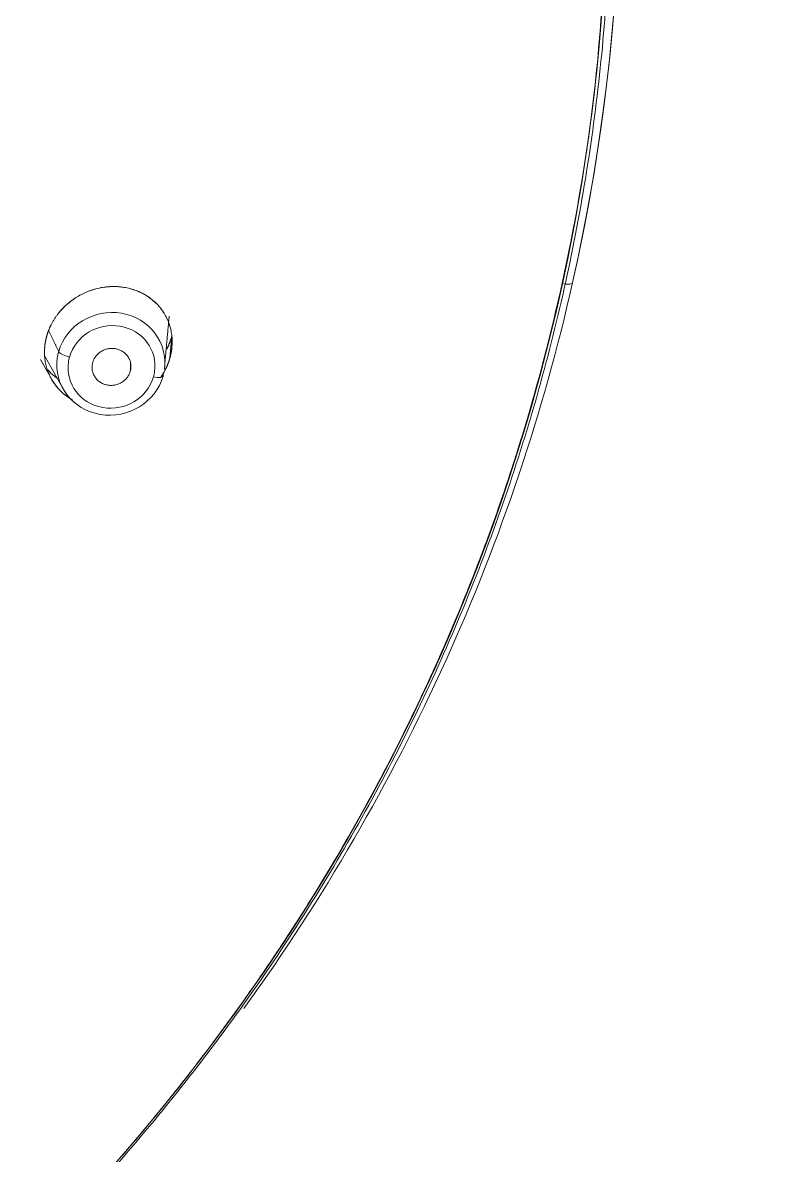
# Model space of a CAD drawing. Extents: x 5217 to 6345, y 0 to 827.
# Drawn here: x 5800.41 to 5821.84, y 460.3 to 492.23 of the extents above; entities that cross this region are included whole.
import ezdxf

# ---------------------------------------------------------------- set-up
doc = ezdxf.new("R2010")
doc.units = 0
doc.header["$LTSCALE"] = 30
doc.header["$MEASUREMENT"] = 0
doc.linetypes.add('HIDDEN2', pattern=[4.7625, 3.175, -1.5875])
doc.layers.add('1', color=7, linetype='CONTINUOUS')
doc.layers.add('2', color=1, linetype='HIDDEN2')

msp = doc.modelspace()

# ---------------------------------------------------------------- linework, layer by layer
at = {"layer": '1', "color": 7, "linetype": 'Continuous', "lineweight": 18}
for p, q in [((5804.612, 483.389), (5804.557, 482.775)), ((5804.557, 482.775), (5804.612, 483.389)), ((5804.612, 483.389), (5804.557, 482.775)), ((5804.557, 482.775), (5804.612, 483.389)), ((5801.04, 482.806), (5801.546, 481.905)), ((5800.912, 482.728), (5801.219, 482.182)), ((5800.928, 482.7), (5801.219, 482.182))]:
    msp.add_line(p, q, dxfattribs=at)
for centre, major_axis, ratio, start_param, end_param in [((5757.244, 496.519), (-59.628, 0), 0.953717, 1.612136, 3.141593), ((5757.244, 496.519), (-59.628, 0), 0.953717, 1.612136, 3.132683), ((5802.894, 482.609), (-1.493, -0.317), 0.945965, 2.807517, 5.82247), ((5802.894, 482.609), (-1.493, -0.317), 0.945965, 5.94911, 8.964062)]:
    msp.add_ellipse(centre, major_axis=major_axis, ratio=ratio, start_param=start_param, end_param=end_param, dxfattribs=at)
at = {"layer": '1', "color": 7, "linetype": 'Continuous', "lineweight": 13}
for centre, major_axis, ratio, start_param, end_param in [((5802.912, 482.523), (-1.201, -0.255), 0.945965, 2.807517, 5.82247), ((5802.894, 482.609), (-1.493, -0.317), 0.945965, 5.82247, 5.94911), ((5801.709, 482.894), (-0.289, 0.081), 0.29046, 0.247888, 1.722034), ((5802.912, 482.523), (-1.201, -0.255), 0.945965, 5.82247, 5.94911), ((5802.912, 482.523), (-1.201, -0.255), 0.945965, 5.94911, 8.964062), ((5802.912, 482.523), (-1.201, -0.255), 0.945965, 2.680877, 2.807517), ((5804.075, 482.341), (-0.289, 0.081), 0.290459, 1.722034, 3.196181)]:
    msp.add_ellipse(centre, major_axis=major_axis, ratio=ratio, start_param=start_param, end_param=end_param, dxfattribs=at)
at = {"layer": '1', "color": 7, "linetype": 'Continuous', "lineweight": 18}
for points, knots in [([(5759.712, 439.668), (5760.292, 439.691), (5761.968, 439.78), (5764.735, 440.04), (5767.995, 440.52), (5771.222, 441.172), (5774.407, 441.992), (5777.54, 442.979), (5780.611, 444.129), (5783.61, 445.439), (5786.529, 446.905), (5789.359, 448.523), (5792.092, 450.287), (5794.718, 452.192), (5797.229, 454.232), (5799.619, 456.402), (5801.88, 458.694), (5804.005, 461.101), (5805.987, 463.617), (5807.821, 466.233), (5809.501, 468.942), (5811.021, 471.735), (5812.378, 474.604), (5813.566, 477.54), (5814.583, 480.534), (5815.426, 483.576), (5816.091, 486.659), (5816.577, 489.772), (5816.882, 492.905), (5817.005, 496.05), (5816.947, 499.196), (5816.706, 502.335), (5816.285, 505.456), (5815.684, 508.55), (5814.904, 511.608), (5813.949, 514.62), (5812.822, 517.578), (5811.525, 520.471), (5810.063, 523.292), (5808.44, 526.031), (5806.66, 528.681), (5804.731, 531.234), (5802.657, 533.681), (5800.444, 536.015), (5798.1, 538.229), (5795.631, 540.316), (5793.045, 542.27), (5790.35, 544.085), (5787.555, 545.755), (5784.667, 547.276), (5781.695, 548.643), (5778.649, 549.85), (5775.538, 550.896), (5772.371, 551.776), (5769.157, 552.489), (5765.908, 553.031), (5762.632, 553.401), (5759.34, 553.598), (5756.041, 553.622), (5752.746, 553.471), (5749.464, 553.148), (5746.207, 552.652), (5742.982, 551.986), (5739.802, 551.151), (5736.674, 550.149), (5733.609, 548.985), (5730.617, 547.661), (5727.705, 546.181), (5724.883, 544.551), (5722.16, 542.774), (5719.544, 540.857), (5717.043, 538.805), (5714.664, 536.624), (5712.415, 534.322), (5710.302, 531.904), (5708.333, 529.379), (5706.512, 526.755), (5704.847, 524.038), (5703.34, 521.238), (5701.998, 518.363), (5700.825, 515.422), (5699.823, 512.423), (5698.996, 509.377), (5698.347, 506.291), (5697.877, 503.176), (5697.588, 500.041), (5697.48, 496.896), (5697.555, 493.75), (5697.811, 490.612), (5698.249, 487.493), (5698.866, 484.402), (5699.661, 481.348), (5700.631, 478.34), (5701.774, 475.388), (5703.085, 472.5), (5704.562, 469.686), (5706.199, 466.954), (5707.991, 464.313), (5709.934, 461.769), (5712.021, 459.332), (5714.245, 457.008), (5716.601, 454.805), (5719.08, 452.73), (5721.676, 450.788), (5724.38, 448.985), (5727.184, 447.328), (5730.08, 445.82), (5733.058, 444.468), (5736.111, 443.274), (5739.227, 442.243), (5742.399, 441.377), (5745.616, 440.68), (5748.868, 440.153), (5751.926, 439.822), (5753.898, 439.702), (5754.776, 439.668)], [0, 0, 0, 0, 0.004702, 0.013606, 0.022511, 0.031416, 0.040321, 0.049226, 0.058131, 0.067035, 0.07594, 0.084844, 0.093748, 0.102652, 0.111556, 0.120459, 0.129362, 0.138265, 0.147168, 0.15607, 0.164972, 0.173874, 0.182775, 0.191676, 0.200577, 0.209478, 0.218378, 0.227279, 0.236179, 0.245079, 0.253978, 0.262878, 0.271778, 0.280678, 0.289578, 0.298478, 0.307379, 0.316279, 0.32518, 0.334081, 0.342982, 0.351884, 0.360785, 0.369687, 0.37859, 0.387493, 0.396396, 0.405299, 0.414202, 0.423106, 0.43201, 0.440914, 0.449818, 0.458723, 0.467628, 0.476532, 0.485437, 0.494342, 0.503247, 0.512152, 0.521057, 0.529962, 0.538867, 0.547772, 0.556677, 0.565582, 0.574486, 0.583391, 0.592295, 0.601199, 0.610103, 0.619007, 0.62791, 0.636813, 0.645716, 0.654619, 0.663521, 0.672423, 0.681325, 0.690226, 0.699127, 0.708028, 0.716929, 0.725829, 0.734729, 0.743629, 0.752529, 0.761429, 0.770329, 0.779229, 0.788129, 0.797029, 0.805929, 0.814829, 0.82373, 0.832631, 0.841532, 0.850433, 0.859334, 0.868236, 0.877138, 0.886041, 0.894944, 0.903847, 0.91275, 0.921653, 0.930557, 0.939461, 0.948365, 0.95727, 0.966174, 0.975079, 0.983983, 0.992888, 1, 1, 1, 1]), ([(5793.07, 451.033), (5793.622, 451.416), (5795.04, 452.443), (5797.228, 454.234), (5799.62, 456.401), (5801.88, 458.694), (5804.005, 461.101), (5805.987, 463.617), (5807.821, 466.233), (5809.501, 468.942), (5811.021, 471.735), (5812.378, 474.604), (5813.566, 477.54), (5814.583, 480.534), (5815.426, 483.576), (5816.091, 486.659), (5816.577, 489.772), (5816.882, 492.905), (5817.005, 496.05), (5816.947, 499.196), (5816.706, 502.335), (5816.285, 505.456), (5815.684, 508.55), (5814.904, 511.608), (5813.949, 514.62), (5812.822, 517.578), (5811.525, 520.471), (5810.063, 523.292), (5808.44, 526.031), (5806.66, 528.681), (5804.731, 531.234), (5802.657, 533.681), (5800.444, 536.015), (5798.1, 538.229), (5795.631, 540.316), (5793.045, 542.27), (5790.35, 544.085), (5787.555, 545.755), (5784.667, 547.276), (5781.695, 548.643), (5778.649, 549.85), (5775.538, 550.896), (5772.371, 551.776), (5769.157, 552.489), (5765.908, 553.031), (5762.632, 553.401), (5759.34, 553.598), (5756.041, 553.622), (5752.746, 553.471), (5749.464, 553.148), (5746.207, 552.652), (5742.982, 551.986), (5739.802, 551.151), (5736.674, 550.149), (5733.609, 548.985), (5730.617, 547.661), (5727.705, 546.181), (5724.883, 544.551), (5722.16, 542.774), (5719.544, 540.857), (5717.043, 538.805), (5714.664, 536.624), (5712.415, 534.322), (5710.302, 531.904), (5708.333, 529.379), (5706.512, 526.755), (5704.847, 524.038), (5703.34, 521.238), (5701.998, 518.363), (5700.825, 515.422), (5699.823, 512.423), (5698.996, 509.377), (5698.347, 506.291), (5697.877, 503.176), (5697.588, 500.041), (5697.48, 496.896), (5697.555, 493.75), (5697.811, 490.612), (5698.249, 487.493), (5698.866, 484.402), (5699.661, 481.348), (5700.631, 478.34), (5701.774, 475.388), (5703.085, 472.5), (5704.562, 469.686), (5706.199, 466.954), (5707.991, 464.313), (5709.934, 461.769), (5712.021, 459.332), (5714.246, 457.009), (5716.6, 454.804), (5719.085, 452.736), (5720.978, 451.284), (5722.066, 450.56), (5722.254, 450.437)], [0, 0, 0, 0, 0.006833, 0.017845, 0.028856, 0.039868, 0.050878, 0.061889, 0.072899, 0.083908, 0.094918, 0.105926, 0.116935, 0.127943, 0.138951, 0.149959, 0.160966, 0.171973, 0.18298, 0.193987, 0.204994, 0.216001, 0.227008, 0.238016, 0.249023, 0.26003, 0.271038, 0.282046, 0.293055, 0.304063, 0.315072, 0.326082, 0.337091, 0.348102, 0.359112, 0.370123, 0.381134, 0.392146, 0.403157, 0.414169, 0.425182, 0.436194, 0.447207, 0.45822, 0.469233, 0.480246, 0.491259, 0.502272, 0.513286, 0.524299, 0.535313, 0.546326, 0.557339, 0.568352, 0.579365, 0.590378, 0.601391, 0.612403, 0.623416, 0.634428, 0.645439, 0.656451, 0.667462, 0.678472, 0.689483, 0.700493, 0.711502, 0.722512, 0.73352, 0.744529, 0.755537, 0.766545, 0.777553, 0.78856, 0.799567, 0.810574, 0.821581, 0.832588, 0.843595, 0.854602, 0.865609, 0.876617, 0.887624, 0.898632, 0.90964, 0.920649, 0.931657, 0.942666, 0.953676, 0.964686, 0.975696, 0.986706, 0.997717, 1, 1, 1, 1]), ([(5801.086, 483.39), (5801.088, 483.397), (5801.092, 483.411), (5801.098, 483.431), (5801.104, 483.451), (5801.111, 483.471), (5801.118, 483.491), (5801.125, 483.511), (5801.132, 483.531), (5801.14, 483.551), (5801.148, 483.571), (5801.156, 483.59), (5801.164, 483.61), (5801.172, 483.63), (5801.181, 483.649), (5801.19, 483.669), (5801.2, 483.688), (5801.219, 483.726), (5801.249, 483.784), (5801.293, 483.858), (5801.341, 483.931), (5801.41, 484.025), (5801.504, 484.138), (5801.629, 484.263), (5801.764, 484.376), (5801.908, 484.477), (5802.061, 484.565), (5802.222, 484.639), (5802.39, 484.7), (5802.563, 484.745), (5802.738, 484.776), (5802.915, 484.79), (5803.091, 484.787), (5803.266, 484.767), (5803.438, 484.73), (5803.606, 484.677), (5803.767, 484.607), (5803.919, 484.52), (5804.059, 484.418), (5804.172, 484.315), (5804.262, 484.218), (5804.331, 484.13), (5804.403, 484.023), (5804.474, 483.894), (5804.536, 483.743), (5804.582, 483.586), (5804.606, 483.453), (5804.617, 483.345), (5804.621, 483.263), (5804.621, 483.181), (5804.617, 483.115), (5804.612, 483.063), (5804.608, 483.027), (5804.603, 482.99), (5804.598, 482.954), (5804.591, 482.918), (5804.584, 482.882), (5804.576, 482.846), (5804.567, 482.811), (5804.561, 482.787), (5804.557, 482.775)], [0, 0, 0, 0, 0.003832, 0.007659, 0.011482, 0.015301, 0.019117, 0.02293, 0.026741, 0.030552, 0.034362, 0.038172, 0.041982, 0.045794, 0.049608, 0.053425, 0.057245, 0.061069, 0.076388, 0.091687, 0.107011, 0.122399, 0.153103, 0.183869, 0.214388, 0.244797, 0.275288, 0.306027, 0.337137, 0.368385, 0.399838, 0.431112, 0.462506, 0.494324, 0.526566, 0.558918, 0.591682, 0.624537, 0.657395, 0.690264, 0.711704, 0.733113, 0.754591, 0.785957, 0.817331, 0.848126, 0.878863, 0.894072, 0.90926, 0.924459, 0.939704, 0.946437, 0.953155, 0.959861, 0.966558, 0.973248, 0.979935, 0.98662, 0.993308, 1, 1, 1, 1]), ([(5804.557, 482.775), (5804.559, 482.782), (5804.563, 482.795), (5804.568, 482.815), (5804.573, 482.834), (5804.578, 482.854), (5804.582, 482.874), (5804.586, 482.894), (5804.59, 482.914), (5804.594, 482.934), (5804.598, 482.955), (5804.601, 482.975), (5804.604, 482.995), (5804.607, 483.015), (5804.609, 483.036), (5804.612, 483.056), (5804.614, 483.077), (5804.617, 483.118), (5804.621, 483.18), (5804.621, 483.262), (5804.617, 483.344), (5804.606, 483.45), (5804.583, 483.581), (5804.539, 483.736), (5804.476, 483.89), (5804.396, 484.036), (5804.299, 484.175), (5804.191, 484.298), (5804.087, 484.394), (5803.996, 484.465), (5803.91, 484.523), (5803.815, 484.58), (5803.71, 484.632), (5803.614, 484.672), (5803.524, 484.703), (5803.412, 484.736), (5803.301, 484.76), (5803.193, 484.775), (5803.077, 484.786), (5802.943, 484.789), (5802.791, 484.78), (5802.674, 484.765), (5802.534, 484.738), (5802.379, 484.697), (5802.207, 484.633), (5802.05, 484.559), (5801.902, 484.473), (5801.759, 484.372), (5801.622, 484.257), (5801.5, 484.133), (5801.408, 484.023), (5801.341, 483.931), (5801.293, 483.857), (5801.248, 483.782), (5801.215, 483.72), (5801.191, 483.671), (5801.175, 483.636), (5801.16, 483.601), (5801.146, 483.566), (5801.132, 483.531), (5801.119, 483.496), (5801.108, 483.461), (5801.096, 483.426), (5801.09, 483.402), (5801.086, 483.39)], [0, 0, 0, 0, 0.003694, 0.007395, 0.011102, 0.014816, 0.018536, 0.022264, 0.025997, 0.029738, 0.033485, 0.037239, 0.041, 0.044768, 0.048542, 0.052323, 0.05611, 0.059905, 0.075197, 0.090499, 0.105811, 0.121134, 0.150561, 0.181049, 0.212924, 0.245398, 0.276796, 0.309705, 0.339655, 0.357363, 0.375451, 0.398394, 0.420271, 0.441086, 0.456039, 0.473351, 0.505688, 0.51801, 0.532598, 0.568923, 0.589643, 0.613928, 0.631626, 0.665038, 0.697877, 0.727441, 0.755213, 0.786779, 0.818045, 0.848188, 0.877608, 0.893024, 0.908454, 0.923899, 0.93936, 0.946172, 0.952966, 0.95974, 0.966496, 0.973233, 0.979952, 0.986653, 0.993335, 1, 1, 1, 1]), ([(5804.557, 482.775), (5804.559, 482.782), (5804.563, 482.795), (5804.568, 482.815), (5804.573, 482.834), (5804.578, 482.854), (5804.582, 482.874), (5804.586, 482.894), (5804.59, 482.914), (5804.594, 482.934), (5804.598, 482.955), (5804.601, 482.975), (5804.604, 482.995), (5804.607, 483.015), (5804.609, 483.036), (5804.612, 483.056), (5804.614, 483.077), (5804.617, 483.118), (5804.621, 483.18), (5804.621, 483.262), (5804.617, 483.344), (5804.606, 483.45), (5804.583, 483.581), (5804.539, 483.736), (5804.476, 483.89), (5804.396, 484.036), (5804.299, 484.175), (5804.191, 484.298), (5804.087, 484.394), (5803.996, 484.465), (5803.91, 484.523), (5803.815, 484.58), (5803.71, 484.632), (5803.614, 484.672), (5803.524, 484.703), (5803.412, 484.736), (5803.301, 484.76), (5803.193, 484.775), (5803.077, 484.786), (5802.913, 484.79), (5802.727, 484.774), (5802.548, 484.742), (5802.379, 484.697), (5802.207, 484.633), (5802.05, 484.559), (5801.902, 484.473), (5801.759, 484.372), (5801.622, 484.257), (5801.5, 484.133), (5801.408, 484.023), (5801.341, 483.931), (5801.293, 483.857), (5801.248, 483.782), (5801.215, 483.72), (5801.191, 483.671), (5801.175, 483.636), (5801.16, 483.601), (5801.146, 483.566), (5801.132, 483.531), (5801.119, 483.496), (5801.108, 483.461), (5801.096, 483.426), (5801.09, 483.402), (5801.086, 483.39)], [0, 0, 0, 0, 0.003694, 0.007395, 0.011102, 0.014816, 0.018537, 0.022264, 0.025998, 0.029739, 0.033486, 0.03724, 0.041001, 0.044768, 0.048542, 0.052323, 0.056111, 0.059906, 0.075198, 0.0905, 0.105813, 0.121136, 0.150563, 0.181052, 0.212927, 0.245402, 0.2768, 0.30971, 0.33966, 0.357369, 0.375457, 0.398401, 0.420278, 0.441093, 0.456046, 0.473358, 0.505696, 0.518018, 0.532607, 0.568932, 0.606152, 0.631621, 0.665033, 0.697873, 0.727437, 0.755209, 0.786776, 0.818042, 0.848186, 0.877606, 0.893023, 0.908452, 0.923897, 0.939359, 0.946171, 0.952965, 0.959739, 0.966495, 0.973233, 0.979952, 0.986653, 0.993335, 1, 1, 1, 1]), ([(5801.086, 483.39), (5801.088, 483.397), (5801.092, 483.411), (5801.098, 483.431), (5801.104, 483.451), (5801.111, 483.471), (5801.118, 483.491), (5801.125, 483.511), (5801.132, 483.531), (5801.14, 483.551), (5801.148, 483.571), (5801.156, 483.59), (5801.164, 483.61), (5801.172, 483.63), (5801.181, 483.649), (5801.19, 483.669), (5801.2, 483.688), (5801.219, 483.726), (5801.249, 483.784), (5801.293, 483.858), (5801.341, 483.931), (5801.41, 484.025), (5801.504, 484.138), (5801.629, 484.263), (5801.764, 484.376), (5801.908, 484.477), (5802.061, 484.565), (5802.222, 484.639), (5802.39, 484.7), (5802.563, 484.745), (5802.738, 484.776), (5802.915, 484.79), (5803.091, 484.787), (5803.266, 484.767), (5803.438, 484.73), (5803.606, 484.677), (5803.767, 484.607), (5803.919, 484.52), (5804.059, 484.418), (5804.172, 484.315), (5804.262, 484.218), (5804.331, 484.13), (5804.403, 484.023), (5804.474, 483.894), (5804.536, 483.743), (5804.582, 483.586), (5804.606, 483.453), (5804.617, 483.345), (5804.621, 483.263), (5804.621, 483.181), (5804.617, 483.115), (5804.612, 483.063), (5804.608, 483.027), (5804.603, 482.99), (5804.598, 482.954), (5804.591, 482.918), (5804.584, 482.882), (5804.576, 482.846), (5804.567, 482.811), (5804.561, 482.787), (5804.557, 482.775)], [0, 0, 0, 0, 0.003832, 0.007659, 0.011482, 0.015301, 0.019117, 0.02293, 0.026741, 0.030552, 0.034362, 0.038172, 0.041982, 0.045794, 0.049608, 0.053425, 0.057245, 0.061069, 0.076388, 0.091687, 0.107011, 0.122399, 0.153103, 0.183869, 0.214388, 0.244797, 0.275288, 0.306027, 0.337137, 0.368385, 0.399838, 0.431112, 0.462506, 0.494324, 0.526566, 0.558918, 0.591682, 0.624537, 0.657395, 0.690264, 0.711704, 0.733113, 0.754591, 0.785957, 0.817331, 0.848126, 0.878863, 0.894072, 0.90926, 0.924459, 0.939704, 0.946437, 0.953155, 0.959861, 0.966558, 0.973248, 0.979935, 0.98662, 0.993308, 1, 1, 1, 1]), ([(5801.031, 482.779), (5801.03, 482.793), (5801.026, 482.834), (5801.023, 482.902), (5801.023, 482.984), (5801.027, 483.05), (5801.031, 483.102), (5801.035, 483.138), (5801.04, 483.175), (5801.046, 483.211), (5801.052, 483.247), (5801.06, 483.283), (5801.068, 483.319), (5801.076, 483.355), (5801.083, 483.378), (5801.086, 483.39)], [0, 0, 0, 0, 0.070147, 0.202781, 0.335518, 0.468696, 0.528021, 0.587203, 0.64627, 0.705255, 0.764187, 0.823096, 0.882015, 0.940972, 1, 1, 1, 1]), ([(5801.086, 483.39), (5801.084, 483.384), (5801.081, 483.371), (5801.076, 483.352), (5801.071, 483.332), (5801.066, 483.313), (5801.062, 483.293), (5801.058, 483.273), (5801.054, 483.254), (5801.05, 483.234), (5801.047, 483.214), (5801.043, 483.194), (5801.036, 483.144), (5801.027, 483.064), (5801.021, 482.941), (5801.025, 482.846), (5801.03, 482.789), (5801.031, 482.78)], [0, 0, 0, 0, 0.031924, 0.063908, 0.09595, 0.128052, 0.160213, 0.192435, 0.224716, 0.257057, 0.289459, 0.321921, 0.354444, 0.534303, 0.714881, 0.957001, 1, 1, 1, 1]), ([(5801.086, 483.39), (5801.084, 483.384), (5801.081, 483.371), (5801.076, 483.351), (5801.071, 483.331), (5801.066, 483.311), (5801.061, 483.291), (5801.057, 483.271), (5801.053, 483.251), (5801.049, 483.231), (5801.046, 483.211), (5801.043, 483.191), (5801.04, 483.17), (5801.037, 483.15), (5801.034, 483.13), (5801.032, 483.109), (5801.03, 483.089), (5801.027, 483.048), (5801.023, 482.986), (5801.023, 482.904), (5801.027, 482.822), (5801.037, 482.717), (5801.06, 482.587), (5801.103, 482.434), (5801.164, 482.284), (5801.237, 482.145), (5801.323, 482.018), (5801.421, 481.899), (5801.538, 481.783), (5801.664, 481.684), (5801.756, 481.624), (5801.801, 481.598), (5801.805, 481.596)], [0, 0, 0, 0, 0.009418, 0.018851, 0.028298, 0.037761, 0.047239, 0.056732, 0.06624, 0.075763, 0.085302, 0.094856, 0.104425, 0.11401, 0.123611, 0.133227, 0.142859, 0.152507, 0.191386, 0.230247, 0.269093, 0.307927, 0.382106, 0.458321, 0.537466, 0.61759, 0.687078, 0.76089, 0.842395, 0.925436, 0.993162, 1, 1, 1, 1]), ([(5801.031, 482.779), (5801.03, 482.793), (5801.026, 482.834), (5801.023, 482.902), (5801.023, 482.984), (5801.027, 483.05), (5801.031, 483.102), (5801.035, 483.138), (5801.04, 483.175), (5801.046, 483.211), (5801.052, 483.247), (5801.06, 483.283), (5801.068, 483.319), (5801.076, 483.355), (5801.083, 483.378), (5801.086, 483.39)], [0, 0, 0, 0, 0.070147, 0.202781, 0.335518, 0.468696, 0.528021, 0.587203, 0.64627, 0.705255, 0.764187, 0.823096, 0.882015, 0.940972, 1, 1, 1, 1]), ([(5804.612, 483.389), (5804.61, 483.382), (5804.606, 483.368), (5804.599, 483.347), (5804.593, 483.326), (5804.586, 483.305), (5804.579, 483.285), (5804.572, 483.264), (5804.564, 483.243), (5804.556, 483.222), (5804.548, 483.201), (5804.54, 483.18), (5804.531, 483.16), (5804.523, 483.139), (5804.513, 483.118), (5804.504, 483.097), (5804.494, 483.077), (5804.485, 483.056), (5804.464, 483.015), (5804.446, 482.982), (5804.431, 482.955)], [0, 0, 0, 0, 0.046757, 0.093604, 0.14054, 0.187566, 0.234681, 0.281886, 0.329181, 0.376566, 0.424041, 0.471606, 0.519262, 0.567008, 0.614845, 0.662772, 0.71079, 0.758899, 0.807099, 1, 1, 1, 1]), ([(5804.612, 483.389), (5804.61, 483.382), (5804.606, 483.368), (5804.599, 483.347), (5804.593, 483.326), (5804.586, 483.305), (5804.579, 483.285), (5804.572, 483.264), (5804.564, 483.243), (5804.556, 483.222), (5804.548, 483.201), (5804.54, 483.18), (5804.531, 483.16), (5804.523, 483.139), (5804.513, 483.118), (5804.504, 483.097), (5804.494, 483.077), (5804.485, 483.056), (5804.471, 483.029), (5804.46, 483.008), (5804.453, 482.995)], [0, 0, 0, 0, 0.051673, 0.103446, 0.155317, 0.207286, 0.259355, 0.311524, 0.363791, 0.416158, 0.468625, 0.521191, 0.573857, 0.626623, 0.67949, 0.732456, 0.785523, 0.83869, 0.891958, 1, 1, 1, 1]), ([(5804.466, 483.019), (5804.468, 483.024), (5804.477, 483.041), (5804.492, 483.071), (5804.51, 483.11), (5804.527, 483.149), (5804.543, 483.189), (5804.559, 483.228), (5804.573, 483.268), (5804.587, 483.308), (5804.6, 483.349), (5804.608, 483.376), (5804.612, 483.389)], [0, 0, 0, 0, 0.03488, 0.142823, 0.250479, 0.357896, 0.46512, 0.572198, 0.679178, 0.786106, 0.893031, 1, 1, 1, 1]), ([(5804.466, 483.019), (5804.468, 483.024), (5804.477, 483.041), (5804.492, 483.071), (5804.51, 483.11), (5804.527, 483.149), (5804.543, 483.189), (5804.559, 483.228), (5804.573, 483.268), (5804.587, 483.308), (5804.6, 483.349), (5804.608, 483.376), (5804.612, 483.389)], [0, 0, 0, 0, 0.03488, 0.142823, 0.250479, 0.357896, 0.46512, 0.572198, 0.679178, 0.786106, 0.893031, 1, 1, 1, 1]), ([(5804.557, 482.775), (5804.556, 482.768), (5804.552, 482.755), (5804.546, 482.735), (5804.539, 482.715), (5804.533, 482.695), (5804.526, 482.675), (5804.519, 482.655), (5804.512, 482.635), (5804.504, 482.615), (5804.496, 482.595), (5804.488, 482.576), (5804.48, 482.556), (5804.471, 482.536), (5804.463, 482.517), (5804.454, 482.497), (5804.444, 482.478), (5804.425, 482.439), (5804.394, 482.381), (5804.349, 482.305), (5804.314, 482.251), (5804.294, 482.223), (5804.291, 482.218)], [0, 0, 0, 0, 0.034405, 0.068803, 0.103198, 0.137595, 0.171998, 0.206413, 0.240844, 0.275295, 0.309772, 0.344279, 0.37882, 0.413401, 0.448025, 0.482699, 0.517425, 0.552209, 0.693636, 0.834721, 0.975778, 1, 1, 1, 1]), ([(5804.291, 482.219), (5804.304, 482.237), (5804.332, 482.278), (5804.373, 482.343), (5804.412, 482.414), (5804.442, 482.473), (5804.465, 482.521), (5804.481, 482.557), (5804.496, 482.593), (5804.51, 482.629), (5804.523, 482.666), (5804.535, 482.702), (5804.547, 482.739), (5804.554, 482.763), (5804.557, 482.775)], [0, 0, 0, 0, 0.108316, 0.23768, 0.366798, 0.495675, 0.559546, 0.623178, 0.686573, 0.749731, 0.812652, 0.875337, 0.937786, 1, 1, 1, 1]), ([(5804.291, 482.218), (5804.294, 482.223), (5804.314, 482.251), (5804.349, 482.305), (5804.394, 482.381), (5804.428, 482.444), (5804.452, 482.494), (5804.468, 482.528), (5804.483, 482.563), (5804.498, 482.598), (5804.511, 482.634), (5804.524, 482.669), (5804.536, 482.704), (5804.547, 482.74), (5804.554, 482.763), (5804.557, 482.775)], [0, 0, 0, 0, 0.024615, 0.166103, 0.307418, 0.448564, 0.510703, 0.572623, 0.634326, 0.695811, 0.75708, 0.818133, 0.878971, 0.939593, 1, 1, 1, 1]), ([(5804.557, 482.775), (5804.556, 482.768), (5804.552, 482.755), (5804.546, 482.735), (5804.539, 482.715), (5804.533, 482.695), (5804.526, 482.675), (5804.519, 482.655), (5804.512, 482.635), (5804.504, 482.615), (5804.496, 482.595), (5804.488, 482.576), (5804.48, 482.556), (5804.471, 482.536), (5804.463, 482.517), (5804.454, 482.497), (5804.444, 482.478), (5804.425, 482.439), (5804.394, 482.381), (5804.349, 482.305), (5804.314, 482.251), (5804.294, 482.223), (5804.291, 482.218)], [0, 0, 0, 0, 0.034405, 0.068803, 0.103198, 0.137595, 0.171998, 0.206413, 0.240844, 0.275295, 0.309772, 0.344279, 0.37882, 0.413401, 0.448025, 0.482699, 0.517425, 0.552209, 0.693636, 0.834721, 0.975778, 1, 1, 1, 1]), ([(5801.775, 481.614), (5801.74, 481.634), (5801.662, 481.685), (5801.547, 481.775), (5801.433, 481.885), (5801.331, 482.007), (5801.241, 482.139), (5801.165, 482.28), (5801.121, 482.39), (5801.1, 482.451), (5801.097, 482.462)], [0, 0, 0, 0, 0.10741, 0.250246, 0.392756, 0.536309, 0.680384, 0.826038, 0.969698, 1, 1, 1, 1]), ([(5801.097, 482.462), (5801.106, 482.435), (5801.131, 482.362), (5801.183, 482.245), (5801.276, 482.08), (5801.392, 481.927), (5801.53, 481.791), (5801.644, 481.698), (5801.728, 481.642), (5801.768, 481.618), (5801.772, 481.615)], [0, 0, 0, 0, 0.076688, 0.210594, 0.345121, 0.591981, 0.730847, 0.87226, 0.989259, 1, 1, 1, 1]), ([(5801.775, 481.614), (5801.74, 481.634), (5801.662, 481.685), (5801.547, 481.775), (5801.433, 481.885), (5801.331, 482.007), (5801.241, 482.139), (5801.165, 482.28), (5801.121, 482.39), (5801.1, 482.451), (5801.097, 482.462)], [0, 0, 0, 0, 0.10741, 0.250246, 0.392756, 0.536309, 0.680384, 0.826038, 0.969698, 1, 1, 1, 1]), ([(5801.113, 482.444), (5801.129, 482.426), (5801.185, 482.364), (5801.264, 482.29), (5801.329, 482.237), (5801.348, 482.222)], [0, 0, 0, 0, 0.224187, 0.775115, 1, 1, 1, 1]), ([(5801.113, 482.444), (5801.129, 482.426), (5801.185, 482.364), (5801.264, 482.29), (5801.329, 482.237), (5801.348, 482.222)], [0, 0, 0, 0, 0.224187, 0.775115, 1, 1, 1, 1]), ([(5801.371, 482.205), (5801.34, 482.228), (5801.264, 482.29), (5801.193, 482.357), (5801.152, 482.401)], [0, 0, 0, 0, 0.391424, 1, 1, 1, 1]), ([(5801.371, 482.205), (5801.34, 482.228), (5801.264, 482.29), (5801.193, 482.358), (5801.152, 482.401)], [0, 0, 0, 0, 0.391316, 1, 1, 1, 1])]:
    msp.add_open_spline(points, degree=3, knots=knots, dxfattribs=at)
for points, weights in [([(5759.708, 439.699), (5816.872, 441.954), (5816.872, 496.519)], [0.983511683882, 0.715597051788, 1]), ([(5759.708, 439.699), (5816.365, 441.934), (5816.87, 496.013)], [0.983511683882, 0.717332143437, 0.996339416072])]:
    msp.add_rational_spline(points, weights, degree=2, dxfattribs=at)
for points in [[(5804.416, 482.636), (5804.537, 483.952)], [(5804.363, 482.26), (5804.373, 482.317)]]:
    msp.add_open_spline(points, degree=1, dxfattribs=at)
at = {"layer": '1', "color": 7, "linetype": 'Continuous', "lineweight": 13}
for points, degree in [([(5801.423, 482.952), (5801.153, 483.522)], 1), ([(5803.442, 482.399), (5803.444, 482.484), (5803.447, 482.57), (5803.449, 482.655)], 3)]:
    msp.add_open_spline(points, degree=degree, dxfattribs=at)
at = {"layer": '1', "color": 7, "linetype": 'Continuous', "lineweight": 18}
for points, weights in [([(5802.382, 482.647), (5802.524, 483.153), (5803.054, 483.029), (5803.584, 482.905), (5803.442, 482.399)], [1, 0.707106781191, 1, 0.707106781191, 1]), ([(5803.442, 482.399), (5803.299, 481.892), (5802.77, 482.016), (5802.24, 482.14), (5802.382, 482.647)], [1, 0.707106781183, 1, 0.707106781183, 1])]:
    msp.add_rational_spline(points, weights, degree=2, knots=[0, 0, 0, 0.5, 0.5, 1, 1, 1], dxfattribs=at)
at = {"layer": '2', "color": 7, "linetype": 'Continuous', "lineweight": 18}
for start_param, end_param in [(2.930106, 4.712389), (2.930106, 4.289418), (2.538072, 2.930106), (2.538072, 2.930106)]:
    msp.add_ellipse((5757.244, 496.914), major_axis=(-59.996, 0), ratio=0.953717, start_param=start_param, end_param=end_param, dxfattribs=at)
at = {"layer": '2', "color": 7, "linetype": 'Continuous', "lineweight": 13}
msp.add_ellipse((5815.61, 484.961), major_axis=(-0.293, 0.066), ratio=0.294006, start_param=1.637856, end_param=3.230715, dxfattribs=at)
msp.add_ellipse((5815.61, 484.961), major_axis=(-0.293, 0.066), ratio=0.294006, start_param=1.637856, end_param=3.230715, dxfattribs=at)

doc.saveas('drawing.dxf')
